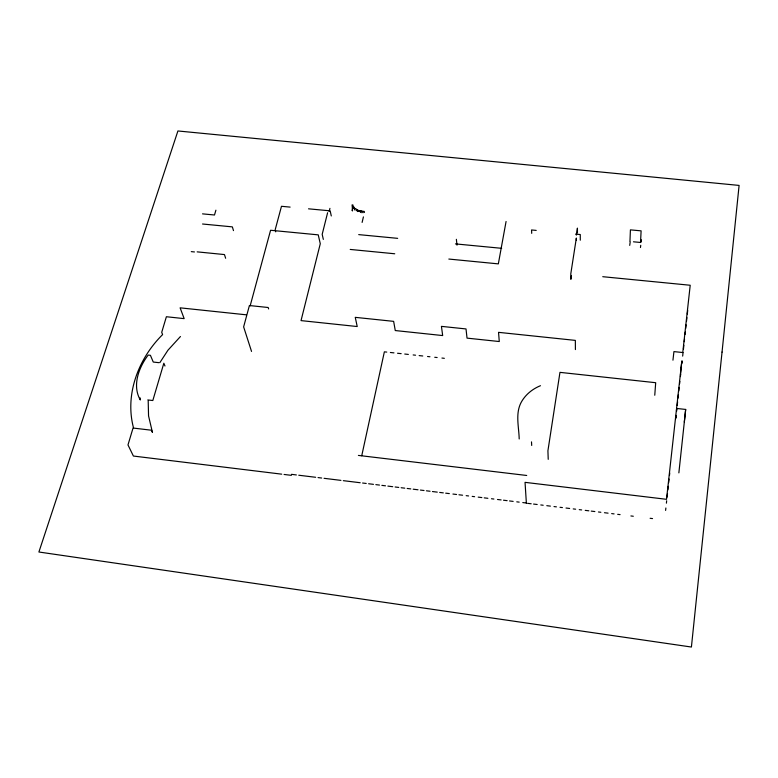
<?xml version="1.0" encoding="UTF-8"?>
<svg xmlns="http://www.w3.org/2000/svg" width="778" height="778" viewBox="0 0 778 778"><rect width="100%" height="100%" fill="white"/><g stroke="black" fill="none" stroke-linecap="round" stroke-linejoin="round"><path stroke-width="1.17" d="M148.199 400.894L148.549 415.88L152.43 432.344L151.467 430.224L133.048 428.036L127.981 444.928L133.398 456.044L281.685 474.162M629.947 241.472L630.423 229.87L641.111 230.852L640.518 242.464L633.467 241.802M654.765 395.243L655.689 382.708L559.966 372.361L547.916 450.802L548.227 459.341M675.8 417.66L676.024 415.355M676.471 410.755L676.695 408.45L685.671 409.442L684.319 422.104M680.468 374.889L681.81 361.118L666.522 499.311L525.043 482.35L526.375 503.191M678.863 472.878L685.671 409.442M665.608 510.407L665.871 507.995M666.406 503.171L666.668 500.76M667.067 497.142L667.475 493.524M667.874 489.907L668.273 486.289M668.672 482.671L669.07 479.054M669.469 475.436L669.741 473.024M675.751 418.661L676.014 416.249M676.549 411.445L676.811 409.034M677.21 405.426L677.609 401.818M678.008 398.21L678.406 394.602M678.805 390.994L679.204 387.386M679.602 383.778L679.865 381.376M680.4 376.562L680.672 374.16M681.197 369.346L681.47 366.934M681.868 363.326L682.131 360.924M682.666 356.11L683.065 352.502M683.463 348.894L683.862 345.286M684.261 341.678L684.523 339.276M685.058 334.462L685.321 332.06M685.719 328.452L686.118 324.844M686.517 321.226L686.916 317.619M687.314 314.011L687.713 310.403M672.951 360.185L673.933 351.607L682.763 352.531L690.212 285.254L602.755 276.696M640.459 247.521L640.741 245.323M641.179 242.016L641.461 239.809M629.733 245.391L630.17 242.094M576.352 235.102L577.432 228.129L577.451 232.797M571.412 275.743L570.858 279.312L570.799 273.768L576.342 238.049L576.362 240.305M506.07 221.497L498.338 263.878L448.828 259.055M361.741 455.743L384.361 351.841L386.763 352.094M362.11 222.42L363.414 216.897M352.055 210.595L352.697 208.037L353.513 208.115L352.901 204.974L352.084 204.896L352.444 209.088M327.606 212.734L322.189 234.343L323.337 239.391M329.152 211.49L329.94 208.358M250.166 305.822L270.579 230.269L318.241 234.859L320.283 243.718L301.037 320.604L357.219 326.536L355.254 317.346L393.639 321.363L395.273 330.553L442.672 335.561L441.437 326.371L466.012 328.938L467.033 338.129L499.281 341.532L498.542 332.342L575.341 340.385L575.409 349.575M215.905 210.186L214.495 215L202.533 213.862M159.84 362.665L167.941 350.226L180.447 336.524M540.477 385.703C532.979 388.737 526.346 393.901 522.067 400.826C514.832 412.34 518.907 426.344 519.198 438.957M353.718 208.378L355.916 208.582L356.343 210.77M356.694 210.177L358.775 210.371M357.948 210.634L360.175 210.848L360.486 212.501M358.609 210.896L364.269 211.422L364.464 212.472M358.084 210.945L361.585 211.276L361.867 212.744M358.104 211.091L362.937 211.538L363.151 212.676M290.126 207.104L281.48 206.296L275.169 229.821L275.704 231.834M308.526 208.825L330.173 210.848L331.282 215.953M536.207 230.405L531.569 229.967L531.714 233.361M575.594 234.1L580.271 234.538L580.291 240.188M358.707 234.616L397.665 238.35M455.451 243.893L501.645 248.318M202.543 224.006L232.35 226.875L233.488 230.619M350.226 249.437L394.738 253.774M197.165 251.858L224.463 254.571L225.639 258.267M191.291 251.634L194.451 251.955M246.461 314.837L180.107 307.835L184.162 318.63L166.385 316.734L161.717 332.332L162.621 334.589C138.552 358.308 124.597 394.339 133.505 427.822M390.361 352.483L393.96 352.872M397.558 353.261L401.156 353.65M404.755 354.039L408.353 354.428M413.157 354.943L415.549 355.206M419.148 355.595L422.755 355.984M427.55 356.499L429.952 356.762M434.746 357.277L437.148 357.54M441.943 358.055L444.345 358.318M158.858 362.674L153.266 362.052L150.417 355.313L148.18 355.069C138.824 367.372 131.949 385.489 140.293 399.97L140.098 397.869M147.781 399.941L152.819 400.524L163.837 363.238L164.975 366M358.405 455.412L526.706 475.475M296.369 474.94L291.546 474.347L291.312 475.339L284.087 474.454M298.771 475.232L315.635 477.284M318.046 477.585L321.654 478.023M324.066 478.314L340.929 480.376M343.331 480.668L360.195 482.73M362.606 483.021L366.214 483.459M368.626 483.751L373.45 484.344M375.852 484.636L379.469 485.073M381.872 485.375L385.489 485.812M387.901 486.104L392.715 486.697M395.127 486.989L398.735 487.427M401.147 487.728L404.755 488.166M407.166 488.458L410.784 488.895M413.186 489.197L418.01 489.78M420.412 490.072L424.029 490.519M426.441 490.811L430.049 491.249M432.461 491.55L437.275 492.134M439.687 492.425L443.304 492.873M445.706 493.164L449.324 493.602M452.932 494.049L456.55 494.487M458.952 494.779L462.57 495.216M466.187 495.664L468.589 495.956M472.207 496.393L474.609 496.695M478.227 497.132L481.845 497.57M484.247 497.862L487.864 498.309M491.472 498.747L493.884 499.038M497.502 499.486L501.11 499.923M503.522 500.215L507.13 500.662M509.541 500.954L513.149 501.392M516.767 501.839L519.179 502.131M522.787 502.569L526.405 503.016M527.572 503.337L531.18 503.774M533.582 504.066L537.19 504.504M540.788 504.951L543.19 505.243M546.798 505.681L550.406 506.118M554.004 506.566L556.406 506.857M560.014 507.295L562.416 507.587M566.024 508.024L569.622 508.472M573.23 508.909L575.632 509.201M579.24 509.639L581.643 509.93M585.241 510.378L588.849 510.815M591.251 511.107L594.859 511.545M598.457 511.982L600.859 512.284M604.467 512.721L608.075 513.159M611.673 513.597L614.075 513.898M617.683 514.336L620.085 514.628M630.9 515.95L633.302 516.242M650.126 518.294L652.528 518.586M251.537 351.423L243.631 326.886L249.407 305.54L268.206 307.505L268.624 308.944M352.483 210.906L352.609 207.036L354.146 207.181L354.68 209.963M357.326 209.671L357.695 211.567M456.365 239.313L457.017 245.158M531.5 441.875L531.705 445.454M722.042 352.084L691.409 647.033L38.9 552.01L177.919 130.967L739.1 185.417L722.042 352.084"/></g></svg>
